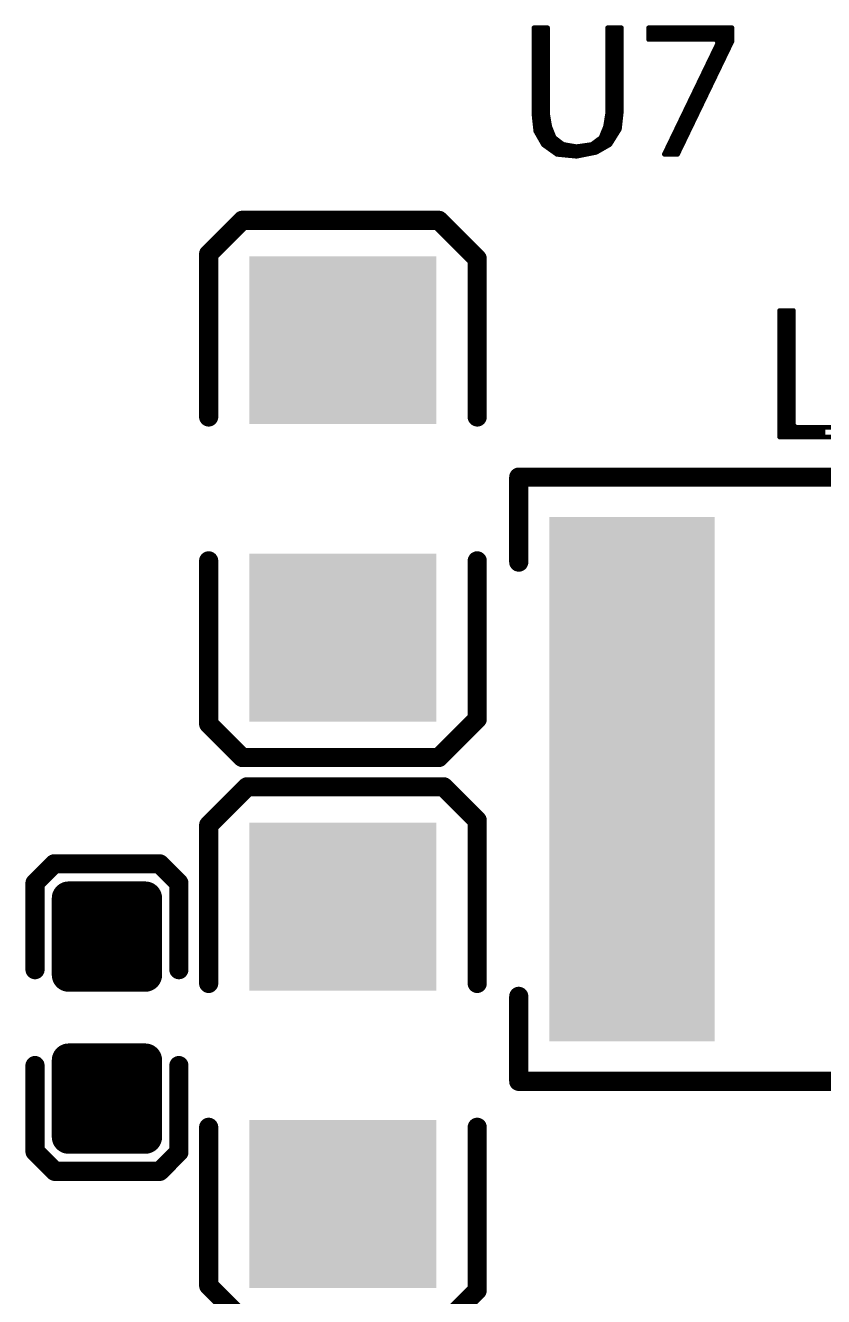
# Model space of a CAD drawing. Extents: x 18.8 to 58.3, y 22.4 to 94.7.
# Drawn here: x 35.02 to 39.25, y 50.97 to 57.7 of the extents above; entities that cross this region are included whole.
import ezdxf

# ---------------------------------------------------------------- set-up
doc = ezdxf.new("R2010")
doc.units = 0
doc.header["$MEASUREMENT"] = 0
doc.layers.get('0').update_dxf_attribs({"linetype": 'CONTINUOUS'})
doc.layers.add('SILKTOP_PHO', color=251, linetype='CONTINUOUS')
doc.layers.add('SOLDERTOP_PHO', color=7, linetype='CONTINUOUS')

# ---------------------------------------------------------------- blocks, each defined once
blk = doc.blocks.new('ROUND_1')
at = {"const_width": 0.0127}
blk.add_lwpolyline([(-0.00635, 0, 1), (0.00635, 0, 1)], format="xyb", close=True, dxfattribs=at)
blk = doc.blocks.new('ROUND_33')
at = {"const_width": 0.0508}
blk.add_lwpolyline([(-0.0254, 0, 1), (0.0254, 0, 1)], format="xyb", close=True, dxfattribs=at)
blk = doc.blocks.new('RECTANGLE_197')
blk.add_solid([(0.4953, 0.4445), (0.4953, -0.4445), (-0.4953, 0.4445), (-0.4953, -0.4445)])
blk = doc.blocks.new('RECTANGLE_274')
blk.add_solid([(0.43815, 1.38811), (0.43815, -1.38811), (-0.43815, 1.38811), (-0.43815, -1.38811)])
blk = doc.blocks.new('ROUND_158')
at = {"const_width": 0.0889}
blk.add_lwpolyline([(-0.04445, 0, 1), (0.04445, 0, 1)], format="xyb", close=True, dxfattribs=at)

msp = doc.modelspace()

# ---------------------------------------------------------------- linework, layer by layer
at = {"layer": 'SILKTOP_PHO'}
for points, const_width in [([(37.783516, 57.692036), (37.71138, 57.692036)], 0.0254), ([(37.71138, 57.692036), (37.71138, 57.238646)], 0.0254), ([(37.719, 57.169304), (37.719, 57.692036)], 0.0254), ([(37.7444, 57.104788), (37.7444, 57.692036)], 0.0254), ([(37.7698, 57.067704), (37.7698, 57.692036)], 0.0254), ([(37.783516, 57.237884), (37.783516, 57.692036)], 0.0254), ([(38.174422, 57.692036), (38.102032, 57.692036)], 0.0254), ([(38.102032, 57.692036), (38.102032, 57.237884)], 0.0254), ([(38.1254, 57.093866), (38.1254, 57.692036)], 0.0254), ([(38.1508, 57.134506), (38.1508, 57.692036)], 0.0254), ([(38.174422, 57.249568), (38.174422, 57.692036)], 0.0254), ([(38.7604, 57.692036), (38.319202, 57.692036)], 0.0254), ([(38.319202, 57.692036), (38.319202, 57.630568)], 0.0254), ([(38.3286, 57.630568), (38.3286, 57.692036)], 0.0254), ([(38.354, 57.630568), (38.354, 57.692036)], 0.0254), ([(38.3794, 57.630568), (38.3794, 57.692036)], 0.0254), ([(38.4048, 57.630568), (38.4048, 57.692036)], 0.0254), ([(38.4302, 57.630568), (38.4302, 57.692036)], 0.0254), ([(38.4556, 57.630568), (38.4556, 57.692036)], 0.0254), ([(38.481, 57.630568), (38.481, 57.692036)], 0.0254), ([(38.5064, 57.630568), (38.5064, 57.692036)], 0.0254), ([(38.5318, 57.630568), (38.5318, 57.692036)], 0.0254), ([(38.5572, 57.630568), (38.5572, 57.692036)], 0.0254), ([(38.5826, 57.630568), (38.5826, 57.692036)], 0.0254), ([(38.608, 57.630568), (38.608, 57.692036)], 0.0254), ([(38.6334, 57.630568), (38.6334, 57.692036)], 0.0254), ([(38.6588, 57.630568), (38.6588, 57.692036)], 0.0254), ([(38.6842, 57.627266), (38.6842, 57.692036)], 0.0254), ([(38.7096, 57.515252), (38.7096, 57.692036)], 0.0254), ([(38.735, 57.56783), (38.735, 57.692036)], 0.0254), ([(38.7604, 57.620662), (38.7604, 57.692036)], 0.0254), ([(38.7604, 57.620408), (38.7604, 57.692036)], 0.0254), ([(38.319202, 57.630568), (38.675564, 57.630568)], 0.0254), ([(38.47211, 57.022746), (38.7604, 57.620662)], 0.0254), ([(38.675564, 57.630568), (38.686994, 57.61228)], 0.0254), ([(38.686994, 57.61228), (38.402768, 57.022746)], 0.0254), ([(38.6588, 57.409842), (38.6588, 57.55386)], 0.0254), ([(38.6842, 57.46242), (38.6842, 57.606692)], 0.0254), ([(38.6334, 57.35701), (38.6334, 57.501282)], 0.0254), ([(38.608, 57.304432), (38.608, 57.44845)], 0.0254), ([(38.5826, 57.251854), (38.5826, 57.395872)], 0.0254), ([(38.5318, 57.146444), (38.5318, 57.290462)], 0.0254), ([(38.5572, 57.199022), (38.5572, 57.343294)], 0.0254), ([(37.71138, 57.238646), (37.721794, 57.144158)], 0.0254), ([(37.78377, 57.235852), (37.783516, 57.237884)], 0.0254), ([(37.794692, 57.170828), (37.78377, 57.235852)], 0.0254), ([(38.101778, 57.235852), (38.09111, 57.170828)], 0.0254), ([(38.1, 57.066434), (38.1, 57.224422)], 0.0254), ([(38.102032, 57.237884), (38.101778, 57.235852)], 0.0254), ([(38.164008, 57.155334), (38.174422, 57.249568)], 0.0254), ([(38.5064, 57.093612), (38.5064, 57.237884)], 0.0254), ([(37.721794, 57.144158), (37.762434, 57.073038)], 0.0254), ([(37.795454, 57.168034), (37.794692, 57.170828)], 0.0254), ([(37.7952, 57.04967), (37.7952, 57.168542)], 0.0254), ([(37.817044, 57.113932), (37.795454, 57.168034)], 0.0254), ([(38.090348, 57.168034), (38.068504, 57.113932)], 0.0254), ([(38.09111, 57.170828), (38.090348, 57.168034)], 0.0254), ([(38.112954, 57.0738), (38.164008, 57.155334)], 0.0254), ([(38.481, 57.041034), (38.481, 57.185052)], 0.0254), ([(37.821362, 57.108344), (37.817044, 57.113932)], 0.0254), ([(37.8206, 57.031382), (37.8206, 57.108852)], 0.0254), ([(37.864542, 57.075832), (37.821362, 57.108344)], 0.0254), ([(37.846, 57.020968), (37.846, 57.089802)], 0.0254), ([(38.06444, 57.108344), (38.021006, 57.075832)], 0.0254), ([(38.0238, 57.02935), (38.0238, 57.077864)], 0.0254), ([(38.0492, 57.037224), (38.0492, 57.096914)], 0.0254), ([(38.068504, 57.113932), (38.06444, 57.108344)], 0.0254), ([(38.0746, 57.051956), (38.0746, 57.128918)], 0.0254), ([(38.4302, 57.022746), (38.4302, 57.079896)], 0.0254), ([(38.4556, 57.022746), (38.4556, 57.132474)], 0.0254), ([(37.762434, 57.073038), (37.833554, 57.022238)], 0.0254), ([(37.833554, 57.022238), (37.936678, 57.012078)], 0.0254), ([(37.87013, 57.073546), (37.864542, 57.075832)], 0.0254), ([(37.935408, 57.062624), (37.87013, 57.073546)], 0.0254), ([(37.8714, 57.018428), (37.8714, 57.073292)], 0.0254), ([(37.8968, 57.015888), (37.8968, 57.068974)], 0.0254), ([(37.9222, 57.013348), (37.9222, 57.06491)], 0.0254), ([(37.939218, 57.062624), (37.935408, 57.062624)], 0.0254), ([(37.936678, 57.012078), (38.041326, 57.032906)], 0.0254), ([(38.015164, 57.073292), (37.939218, 57.062624)], 0.0254), ([(37.9476, 57.01411), (37.9476, 57.06364)], 0.0254), ([(37.973, 57.01919), (37.973, 57.06745)], 0.0254), ([(37.9984, 57.02427), (37.9984, 57.071006)], 0.0254), ([(38.021006, 57.075832), (38.015164, 57.073292)], 0.0254), ([(38.041326, 57.032906), (38.112954, 57.0738)], 0.0254), ([(38.402768, 57.022746), (38.47211, 57.022746)], 0.0254), ([(38.4048, 57.022746), (38.4048, 57.027064)], 0.0254), ([(35.988752, 56.49468), (36.166552, 56.67248)], 0.1016), ([(36.166552, 56.67248), (37.207952, 56.67248)], 0.1016), ([(37.207952, 56.67248), (37.411152, 56.46928)], 0.1016), ([(35.988752, 55.63108), (35.988752, 56.49468)], 0.1016), ([(37.411152, 56.46928), (37.411152, 55.63108)], 0.1016), ([(39.08552, 56.194452), (39.01313, 56.194452)], 0.0254), ([(39.01313, 56.194452), (39.01313, 55.525162)], 0.0254), ([(39.0144, 55.525162), (39.0144, 56.194452)], 0.0254), ([(39.0398, 55.525162), (39.0398, 56.194452)], 0.0254), ([(39.0652, 55.525162), (39.0652, 56.194452)], 0.0254), ([(39.08552, 55.588408), (39.08552, 56.194452)], 0.0254), ([(39.09822, 55.575708), (39.08552, 55.588408)], 0.0254), ([(39.0906, 55.525162), (39.0906, 55.578248)], 0.0254), ([(39.389304, 55.575708), (39.09822, 55.575708)], 0.0254), ([(39.116, 55.525162), (39.116, 55.575708)], 0.0254), ([(39.1414, 55.525162), (39.1414, 55.575708)], 0.0254), ([(39.1668, 55.525162), (39.1668, 55.575708)], 0.0254), ([(39.1922, 55.525162), (39.1922, 55.575708)], 0.0254), ([(39.2176, 55.525162), (39.2176, 55.575708)], 0.0254), ([(39.243, 55.525162), (39.243, 55.575708)], 0.0254), ([(39.01313, 55.525162), (39.389304, 55.525162)], 0.0254), ([(41.130982, 55.312564), (37.631116, 55.312564)], 0.1016), ([(37.631116, 55.312564), (37.631116, 54.862476)], 0.1016), ([(35.988752, 54.86908), (35.988752, 54.00548)], 0.1016), ([(37.411152, 54.03088), (37.411152, 54.86908)], 0.1016), ([(37.207952, 53.82768), (37.411152, 54.03088)], 0.1016), ([(35.988752, 54.00548), (36.166552, 53.82768)], 0.1016), ([(36.166552, 53.82768), (37.207952, 53.82768)], 0.1016), ([(36.191952, 53.672486), (35.988752, 53.469286)], 0.1016), ([(37.233352, 53.672486), (36.191952, 53.672486)], 0.1016), ([(37.411152, 53.494686), (37.233352, 53.672486)], 0.1016), ([(37.411152, 52.631086), (37.411152, 53.494686)], 0.1016), ([(35.988752, 53.469286), (35.988752, 52.631086)], 0.1016), ([(35.170618, 53.264308), (35.069018, 53.162708)], 0.1016), ([(35.729418, 53.264308), (35.170618, 53.264308)], 0.1016), ([(35.831018, 53.162708), (35.729418, 53.264308)], 0.1016), ([(35.069018, 53.162708), (35.069018, 52.703984)], 0.1016), ([(35.831018, 52.703984), (35.831018, 53.162708)], 0.1016), ([(37.631116, 52.112418), (37.631116, 52.562506)], 0.1016), ([(35.069018, 51.740562), (35.069018, 52.195984)], 0.1016), ([(35.831018, 52.195984), (35.831018, 51.73726)], 0.1016), ([(41.130982, 52.112418), (37.631116, 52.112418)], 0.1016), ([(35.988752, 51.030886), (35.988752, 51.869086)], 0.1016), ([(37.411152, 51.869086), (37.411152, 51.005486)], 0.1016), ([(35.17392, 51.63566), (35.069018, 51.740562)], 0.1016), ([(35.831018, 51.73726), (35.729672, 51.63566)], 0.1016), ([(35.729672, 51.63566), (35.17392, 51.63566)], 0.1016), ([(36.191952, 50.827686), (35.988752, 51.030886)], 0.1016), ([(37.411152, 51.005486), (37.233352, 50.827686)], 0.1016)]:
    msp.add_lwpolyline(points, dxfattribs=dict(at, const_width=const_width))
at = {"layer": 'SOLDERTOP_PHO', "const_width": 0.1778}
for points in [[(35.246818, 52.67579), (35.246818, 53.08219)], [(35.246818, 53.08219), (35.653218, 53.08219)], [(35.3568, 52.67579), (35.3568, 53.08219)], [(35.5346, 52.67579), (35.5346, 53.08219)], [(35.653218, 53.08219), (35.653218, 52.67579)], [(35.246818, 52.959), (35.653218, 52.959)], [(35.246818, 52.7812), (35.653218, 52.7812)], [(35.653218, 52.67579), (35.246818, 52.67579)], [(35.246818, 51.817778), (35.246818, 52.224178)], [(35.246818, 52.224178), (35.653218, 52.224178)], [(35.3568, 51.817778), (35.3568, 52.224178)], [(35.5346, 51.817778), (35.5346, 52.224178)], [(35.653218, 52.224178), (35.653218, 51.817778)], [(35.246818, 52.07), (35.653218, 52.07)], [(35.246818, 51.8922), (35.653218, 51.8922)], [(35.653218, 51.817778), (35.246818, 51.817778)]]:
    msp.add_lwpolyline(points, dxfattribs=at)

# ---------------------------------------------------------------- block references
at = {"layer": 'SILKTOP_PHO'}
for name, p in [('ROUND_1', (37.71138, 57.692036)), ('ROUND_1', (37.719, 57.692036)), ('ROUND_1', (37.7444, 57.692036)), ('ROUND_1', (37.7698, 57.692036)), ('ROUND_1', (37.783516, 57.692036)), ('ROUND_1', (38.102032, 57.692036)), ('ROUND_1', (38.1254, 57.692036)), ('ROUND_1', (38.1508, 57.692036)), ('ROUND_1', (38.174422, 57.692036)), ('ROUND_1', (38.174422, 57.692036)), ('ROUND_1', (38.319202, 57.692036)), ('ROUND_1', (38.3286, 57.692036)), ('ROUND_1', (38.354, 57.692036)), ('ROUND_1', (38.3794, 57.692036)), ('ROUND_1', (38.4048, 57.692036)), ('ROUND_1', (38.4302, 57.692036)), ('ROUND_1', (38.4556, 57.692036)), ('ROUND_1', (38.481, 57.692036)), ('ROUND_1', (38.5064, 57.692036)), ('ROUND_1', (38.5318, 57.692036)), ('ROUND_1', (38.5572, 57.692036)), ('ROUND_1', (38.5826, 57.692036)), ('ROUND_1', (38.608, 57.692036)), ('ROUND_1', (38.6334, 57.692036)), ('ROUND_1', (38.6588, 57.692036)), ('ROUND_1', (38.6842, 57.692036)), ('ROUND_1', (38.7096, 57.692036)), ('ROUND_1', (38.735, 57.692036)), ('ROUND_1', (38.7604, 57.692036)), ('ROUND_1', (38.7604, 57.692036)), ('ROUND_1', (38.7604, 57.692036)), ('ROUND_1', (38.319202, 57.630568)), ('ROUND_1', (38.3286, 57.630568)), ('ROUND_1', (38.354, 57.630568)), ('ROUND_1', (38.3794, 57.630568)), ('ROUND_1', (38.4048, 57.630568)), ('ROUND_1', (38.4302, 57.630568)), ('ROUND_1', (38.4556, 57.630568)), ('ROUND_1', (38.481, 57.630568)), ('ROUND_1', (38.5064, 57.630568)), ('ROUND_1', (38.5318, 57.630568)), ('ROUND_1', (38.5572, 57.630568)), ('ROUND_1', (38.5826, 57.630568)), ('ROUND_1', (38.608, 57.630568)), ('ROUND_1', (38.6334, 57.630568)), ('ROUND_1', (38.6588, 57.630568)), ('ROUND_1', (38.675564, 57.630568)), ('ROUND_1', (38.6842, 57.627266)), ('ROUND_1', (38.7604, 57.620662)), ('ROUND_1', (38.7604, 57.620408)), ('ROUND_1', (38.6588, 57.55386)), ('ROUND_1', (38.6842, 57.606692)), ('ROUND_1', (38.686994, 57.61228)), ('ROUND_1', (38.735, 57.56783)), ('ROUND_1', (38.6334, 57.501282)), ('ROUND_1', (38.7096, 57.515252)), ('ROUND_1', (38.608, 57.44845)), ('ROUND_1', (38.6842, 57.46242)), ('ROUND_1', (38.5826, 57.395872)), ('ROUND_1', (38.6334, 57.35701)), ('ROUND_1', (38.6588, 57.409842)), ('ROUND_1', (38.5318, 57.290462)), ('ROUND_1', (38.5572, 57.343294)), ('ROUND_1', (38.608, 57.304432)), ('ROUND_1', (37.71138, 57.238646)), ('ROUND_1', (37.783516, 57.237884)), ('ROUND_1', (37.78377, 57.235852)), ('ROUND_1', (38.1, 57.224422)), ('ROUND_1', (38.101778, 57.235852)), ('ROUND_1', (38.102032, 57.237884)), ('ROUND_1', (38.174422, 57.249568)), ('ROUND_1', (38.5064, 57.237884)), ('ROUND_1', (38.5826, 57.251854)), ('ROUND_1', (37.719, 57.169304)), ('ROUND_1', (37.721794, 57.144158)), ('ROUND_1', (37.794692, 57.170828)), ('ROUND_1', (37.7952, 57.168542)), ('ROUND_1', (37.795454, 57.168034)), ('ROUND_1', (38.090348, 57.168034)), ('ROUND_1', (38.09111, 57.170828)), ('ROUND_1', (38.164008, 57.155334)), ('ROUND_1', (38.481, 57.185052)), ('ROUND_1', (38.5318, 57.146444)), ('ROUND_1', (38.5572, 57.199022)), ('ROUND_1', (37.7444, 57.104788)), ('ROUND_1', (37.817044, 57.113932)), ('ROUND_1', (37.8206, 57.108852)), ('ROUND_1', (37.821362, 57.108344)), ('ROUND_1', (37.846, 57.089802)), ('ROUND_1', (38.0238, 57.077864)), ('ROUND_1', (38.0492, 57.096914)), ('ROUND_1', (38.06444, 57.108344)), ('ROUND_1', (38.068504, 57.113932)), ('ROUND_1', (38.0746, 57.128918)), ('ROUND_1', (38.1254, 57.093866)), ('ROUND_1', (38.1508, 57.134506)), ('ROUND_1', (38.4302, 57.079896)), ('ROUND_1', (38.4556, 57.132474)), ('ROUND_1', (38.5064, 57.093612)), ('ROUND_1', (37.762434, 57.073038)), ('ROUND_1', (37.7698, 57.067704)), ('ROUND_1', (37.7952, 57.04967)), ('ROUND_1', (37.8206, 57.031382)), ('ROUND_1', (37.833554, 57.022238)), ('ROUND_1', (37.846, 57.020968)), ('ROUND_1', (37.864542, 57.075832)), ('ROUND_1', (37.87013, 57.073546)), ('ROUND_1', (37.8714, 57.073292)), ('ROUND_1', (37.8714, 57.018428)), ('ROUND_1', (37.8968, 57.068974)), ('ROUND_1', (37.8968, 57.015888)), ('ROUND_1', (37.9222, 57.06491)), ('ROUND_1', (37.9222, 57.013348)), ('ROUND_1', (37.935408, 57.062624)), ('ROUND_1', (37.936678, 57.012078)), ('ROUND_1', (37.939218, 57.062624)), ('ROUND_1', (37.9476, 57.06364)), ('ROUND_1', (37.9476, 57.01411)), ('ROUND_1', (37.973, 57.06745)), ('ROUND_1', (37.973, 57.01919)), ('ROUND_1', (37.9984, 57.071006)), ('ROUND_1', (37.9984, 57.02427)), ('ROUND_1', (38.015164, 57.073292)), ('ROUND_1', (38.021006, 57.075832)), ('ROUND_1', (38.0238, 57.02935)), ('ROUND_1', (38.041326, 57.032906)), ('ROUND_1', (38.0492, 57.037224)), ('ROUND_1', (38.0746, 57.051956)), ('ROUND_1', (38.1, 57.066434)), ('ROUND_1', (38.112954, 57.0738)), ('ROUND_1', (38.402768, 57.022746)), ('ROUND_1', (38.4048, 57.027064)), ('ROUND_1', (38.4048, 57.022746)), ('ROUND_1', (38.4302, 57.022746)), ('ROUND_1', (38.4556, 57.022746)), ('ROUND_1', (38.47211, 57.022746)), ('ROUND_1', (38.481, 57.041034)), ('ROUND_33', (36.166552, 56.67248)), ('ROUND_33', (37.207952, 56.67248)), ('ROUND_33', (35.988752, 56.49468)), ('ROUND_33', (37.411152, 56.46928)), ('ROUND_1', (39.01313, 56.194452)), ('ROUND_1', (39.0144, 56.194452)), ('ROUND_1', (39.0398, 56.194452)), ('ROUND_1', (39.0652, 56.194452)), ('ROUND_1', (39.08552, 56.194452)), ('ROUND_33', (35.988752, 55.63108)), ('ROUND_33', (37.411152, 55.63108)), ('ROUND_1', (39.08552, 55.588408)), ('ROUND_1', (39.0906, 55.578248)), ('ROUND_1', (39.09822, 55.575708)), ('ROUND_1', (39.116, 55.575708)), ('ROUND_1', (39.1414, 55.575708)), ('ROUND_1', (39.1668, 55.575708)), ('ROUND_1', (39.1922, 55.575708)), ('ROUND_1', (39.2176, 55.575708)), ('ROUND_1', (39.243, 55.575708)), ('ROUND_1', (39.01313, 55.525162)), ('ROUND_1', (39.0144, 55.525162)), ('ROUND_1', (39.0398, 55.525162)), ('ROUND_1', (39.0652, 55.525162)), ('ROUND_1', (39.0906, 55.525162)), ('ROUND_1', (39.116, 55.525162)), ('ROUND_1', (39.1414, 55.525162)), ('ROUND_1', (39.1668, 55.525162)), ('ROUND_1', (39.1922, 55.525162)), ('ROUND_1', (39.2176, 55.525162)), ('ROUND_1', (39.243, 55.525162)), ('ROUND_33', (37.631116, 55.312564)), ('ROUND_33', (35.988752, 54.86908)), ('ROUND_33', (37.411152, 54.86908)), ('ROUND_33', (37.631116, 54.862476)), ('ROUND_33', (37.411152, 54.03088)), ('ROUND_33', (35.988752, 54.00548)), ('ROUND_33', (36.166552, 53.82768)), ('ROUND_33', (37.207952, 53.82768)), ('ROUND_33', (36.191952, 53.672486)), ('ROUND_33', (37.233352, 53.672486)), ('ROUND_33', (37.411152, 53.494686)), ('ROUND_33', (35.988752, 53.469286)), ('ROUND_33', (35.170618, 53.264308)), ('ROUND_33', (35.729418, 53.264308)), ('ROUND_33', (35.069018, 53.162708)), ('ROUND_33', (35.831018, 53.162708)), ('ROUND_33', (35.069018, 52.703984)), ('ROUND_33', (35.831018, 52.703984)), ('ROUND_33', (35.988752, 52.631086)), ('ROUND_33', (37.411152, 52.631086)), ('ROUND_33', (37.631116, 52.562506)), ('ROUND_33', (35.069018, 52.195984)), ('ROUND_33', (35.831018, 52.195984)), ('ROUND_33', (37.631116, 52.112418)), ('ROUND_33', (35.988752, 51.869086)), ('ROUND_33', (37.411152, 51.869086)), ('ROUND_33', (35.069018, 51.740562)), ('ROUND_33', (35.831018, 51.73726)), ('ROUND_33', (35.17392, 51.63566)), ('ROUND_33', (35.729672, 51.63566)), ('ROUND_33', (35.988752, 51.030886)), ('ROUND_33', (37.411152, 51.005486))]:
    msp.add_blockref(name, p, dxfattribs=at)
at = {"layer": 'SOLDERTOP_PHO'}
for name, p in [('RECTANGLE_197', (36.699952, 56.03748)), ('RECTANGLE_274', (38.231064, 53.712618)), ('RECTANGLE_197', (36.699952, 54.46268)), ('RECTANGLE_197', (36.699952, 53.037486)), ('ROUND_158', (35.246818, 53.08219)), ('ROUND_158', (35.3568, 53.08219)), ('ROUND_158', (35.5346, 53.08219)), ('ROUND_158', (35.653218, 53.08219)), ('ROUND_158', (35.246818, 52.959)), ('ROUND_158', (35.653218, 52.959)), ('ROUND_158', (35.246818, 52.7812)), ('ROUND_158', (35.653218, 52.7812)), ('ROUND_158', (35.246818, 52.67579)), ('ROUND_158', (35.246818, 52.67579)), ('ROUND_158', (35.3568, 52.67579)), ('ROUND_158', (35.5346, 52.67579)), ('ROUND_158', (35.653218, 52.67579)), ('ROUND_158', (35.246818, 52.224178)), ('ROUND_158', (35.3568, 52.224178)), ('ROUND_158', (35.5346, 52.224178)), ('ROUND_158', (35.653218, 52.224178)), ('ROUND_158', (35.246818, 52.07)), ('ROUND_158', (35.653218, 52.07)), ('ROUND_158', (35.246818, 51.8922)), ('ROUND_158', (35.653218, 51.8922)), ('ROUND_158', (35.246818, 51.817778)), ('ROUND_158', (35.246818, 51.817778)), ('ROUND_158', (35.3568, 51.817778)), ('ROUND_158', (35.5346, 51.817778)), ('ROUND_158', (35.653218, 51.817778)), ('RECTANGLE_197', (36.699952, 51.462686))]:
    msp.add_blockref(name, p, dxfattribs=at)

doc.saveas('drawing.dxf')
